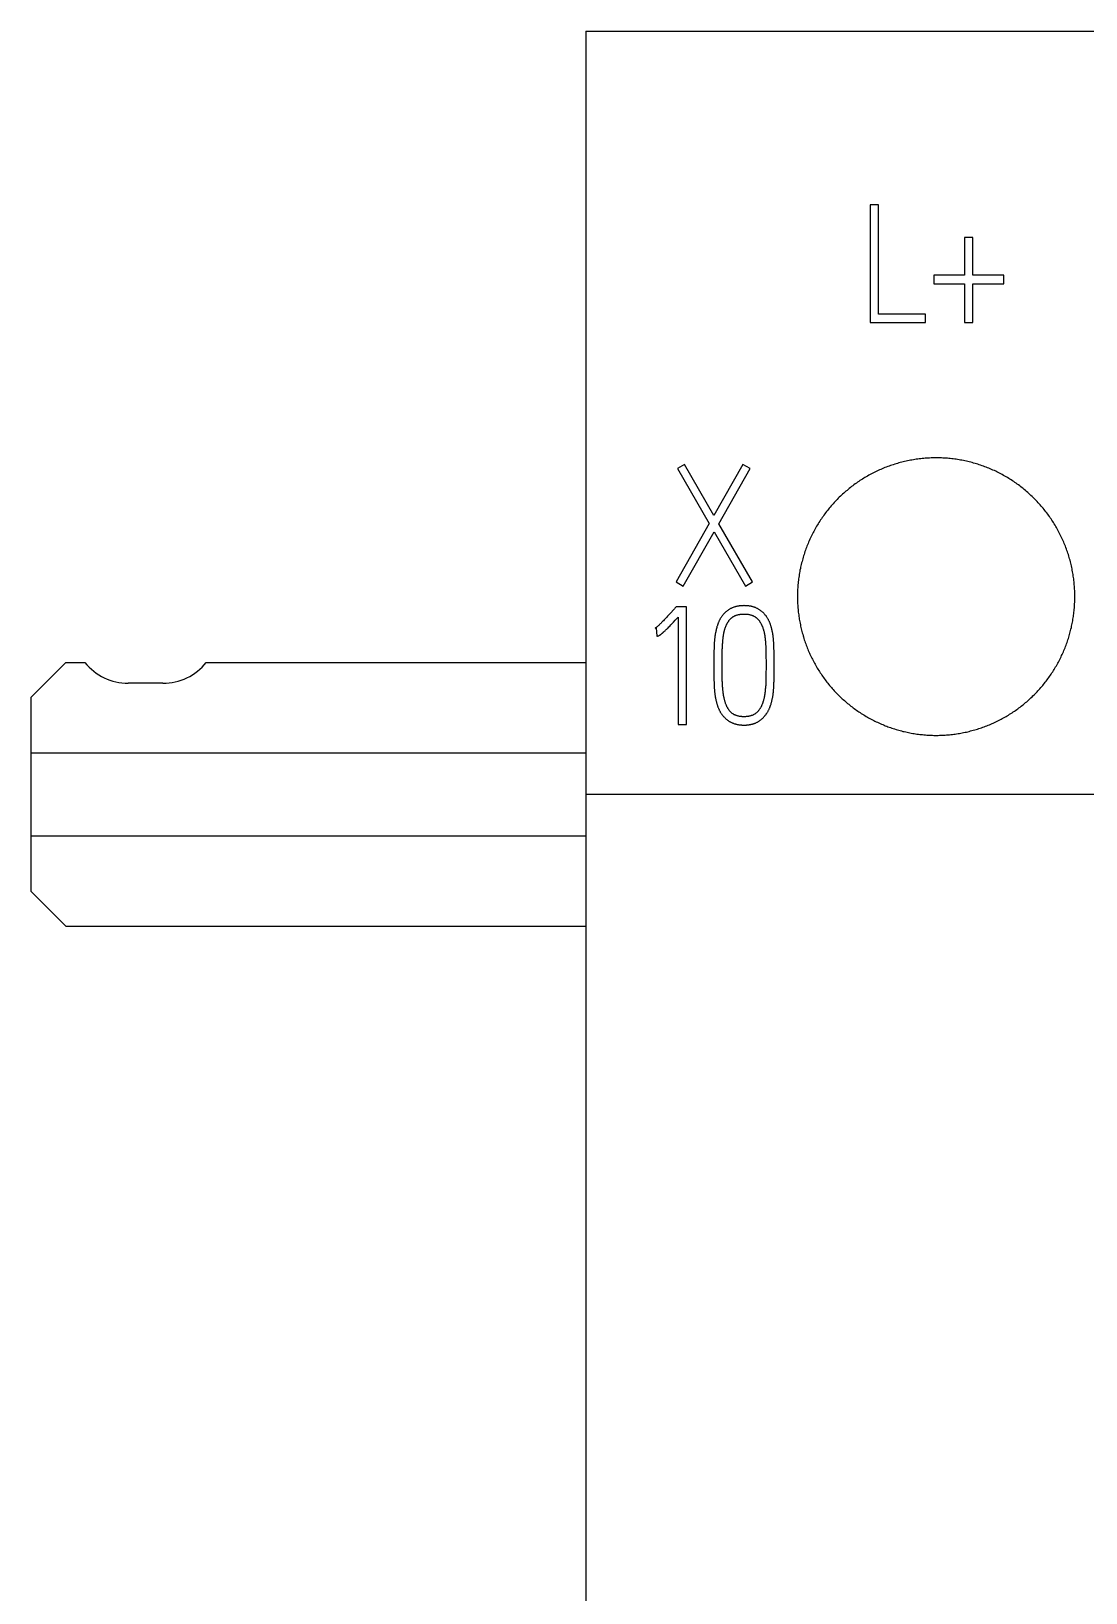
# Model space of a CAD drawing. Extents: x 0 to 420, y 0 to 297.
# Drawn here: x 103.9 to 119.11, y 215.05 to 237.56 of the extents above; entities that cross this region are included whole.
import ezdxf

# ---------------------------------------------------------------- set-up
doc = ezdxf.new("R2010")
doc.units = 0
doc.header["$LTSCALE"] = 23.1
doc.layers.add('10000_FRONT', color=7, linetype='CONTINUOUS')
doc.layers.add('10500_FRONT_LABELING', color=7, linetype='CONTINUOUS')

msp = doc.modelspace()

# ---------------------------------------------------------------- linework, layer by layer
at = {"layer": '10000_FRONT', "color": 7, "linetype": 'CONTINUOUS'}
for p, q in [((111.9, 237.561), (111.9, 147.561)), ((111.9, 237.561), (147.4, 237.561)), ((104.4, 228.461), (103.9, 227.961)), ((104.4, 228.461), (104.676, 228.461)), ((106.425, 228.461), (111.9, 228.461)), ((105.8, 228.161), (105.3, 228.161)), ((103.9, 225.161), (103.9, 227.961)), ((103.9, 227.161), (111.9, 227.161)), ((111.9, 226.561), (147.4, 226.561)), ((103.9, 225.961), (111.9, 225.961)), ((103.9, 225.161), (104.4, 224.661)), ((104.4, 224.661), (111.9, 224.661))]:
    msp.add_line(p, q, dxfattribs=at)
for points in [[(118.95, 229.411), (118.95, 229.433), (118.95, 229.454), (118.949, 229.475), (118.949, 229.497), (118.948, 229.518), (118.946, 229.539), (118.945, 229.56), (118.943, 229.581), (118.941, 229.602), (118.939, 229.623), (118.937, 229.644), (118.934, 229.665), (118.931, 229.686), (118.928, 229.707), (118.925, 229.728), (118.922, 229.749), (118.918, 229.77), (118.914, 229.791), (118.91, 229.811), (118.906, 229.832), (118.901, 229.853), (118.896, 229.873), (118.891, 229.894), (118.886, 229.914), (118.881, 229.935), (118.875, 229.955), (118.869, 229.976), (118.863, 229.996), (118.857, 230.017), (118.85, 230.037), (118.843, 230.057), (118.836, 230.077), (118.829, 230.097), (118.822, 230.118), (118.814, 230.137), (118.806, 230.157), (118.798, 230.177), (118.79, 230.197), (118.781, 230.216), (118.773, 230.235), (118.764, 230.255), (118.755, 230.274), (118.746, 230.293), (118.736, 230.312), (118.726, 230.331), (118.717, 230.349), (118.707, 230.368), (118.696, 230.387), (118.686, 230.405), (118.675, 230.423), (118.665, 230.442), (118.654, 230.46), (118.642, 230.478), (118.631, 230.495), (118.619, 230.513), (118.608, 230.531), (118.596, 230.548), (118.583, 230.566), (118.571, 230.583), (118.559, 230.6), (118.546, 230.617), (118.533, 230.634), (118.52, 230.651), (118.506, 230.668), (118.493, 230.685), (118.479, 230.701), (118.465, 230.717), (118.451, 230.733), (118.437, 230.749), (118.422, 230.765), (118.408, 230.781), (118.393, 230.796), (118.378, 230.811), (118.364, 230.827), (118.348, 230.841), (118.333, 230.856), (118.318, 230.871), (118.302, 230.885), (118.287, 230.899), (118.271, 230.913), (118.255, 230.927), (118.239, 230.941), (118.222, 230.955), (118.206, 230.968), (118.189, 230.981), (118.173, 230.994), (118.156, 231.007), (118.139, 231.02), (118.121, 231.033), (118.104, 231.045), (118.087, 231.057), (118.069, 231.069), (118.051, 231.081), (118.033, 231.093), (118.015, 231.104), (117.997, 231.116), (117.978, 231.127), (117.96, 231.138), (117.941, 231.148), (117.923, 231.159), (117.904, 231.169), (117.885, 231.179), (117.866, 231.189), (117.847, 231.199), (117.828, 231.208), (117.809, 231.218), (117.79, 231.227), (117.77, 231.235), (117.751, 231.244), (117.731, 231.252), (117.712, 231.261), (117.692, 231.269), (117.672, 231.276), (117.652, 231.284), (117.633, 231.291), (117.613, 231.298), (117.592, 231.305), (117.572, 231.312), (117.552, 231.319), (117.532, 231.325), (117.511, 231.331), (117.491, 231.337), (117.47, 231.343), (117.449, 231.348), (117.428, 231.353), (117.407, 231.358), (117.387, 231.363), (117.365, 231.368), (117.344, 231.372), (117.323, 231.376), (117.302, 231.38), (117.281, 231.384), (117.26, 231.387), (117.239, 231.39), (117.218, 231.393), (117.197, 231.396), (117.175, 231.398), (117.154, 231.401), (117.133, 231.403), (117.112, 231.405), (117.091, 231.406), (117.069, 231.408), (117.048, 231.409), (117.027, 231.41), (117.006, 231.41), (116.984, 231.411), (116.963, 231.411), (116.942, 231.411), (116.92, 231.411), (116.899, 231.41), (116.878, 231.41), (116.857, 231.409), (116.835, 231.408), (116.814, 231.406), (116.792, 231.405), (116.771, 231.403), (116.75, 231.401), (116.728, 231.399), (116.707, 231.396), (116.686, 231.394), (116.664, 231.391), (116.643, 231.387), (116.622, 231.384), (116.601, 231.38), (116.58, 231.376), (116.559, 231.372), (116.538, 231.368), (116.517, 231.364), (116.496, 231.359), (116.475, 231.354), (116.455, 231.349), (116.434, 231.343), (116.414, 231.338), (116.393, 231.332), (116.373, 231.326), (116.353, 231.32), (116.332, 231.313), (116.312, 231.307), (116.292, 231.3), (116.272, 231.293), (116.252, 231.285), (116.232, 231.278), (116.212, 231.27), (116.192, 231.262), (116.173, 231.254), (116.153, 231.245), (116.133, 231.237), (116.114, 231.228), (116.094, 231.219), (116.075, 231.209), (116.056, 231.2), (116.037, 231.19), (116.018, 231.18), (115.999, 231.17), (115.98, 231.16), (115.961, 231.149), (115.943, 231.139), (115.924, 231.128), (115.906, 231.117)], [(115.906, 231.117), (115.888, 231.106), (115.87, 231.094), (115.852, 231.083), (115.835, 231.071), (115.817, 231.059), (115.8, 231.047), (115.782, 231.035), (115.765, 231.022), (115.748, 231.009), (115.731, 230.997), (115.715, 230.984), (115.698, 230.97), (115.681, 230.957), (115.665, 230.943), (115.649, 230.93), (115.633, 230.916), (115.617, 230.901), (115.601, 230.887), (115.585, 230.873), (115.57, 230.858), (115.554, 230.843), (115.539, 230.828), (115.524, 230.813), (115.509, 230.797), (115.494, 230.782), (115.48, 230.766), (115.465, 230.75), (115.451, 230.735), (115.437, 230.718), (115.423, 230.702), (115.41, 230.686), (115.396, 230.67), (115.383, 230.653), (115.37, 230.636), (115.357, 230.619), (115.344, 230.603), (115.332, 230.585), (115.319, 230.568), (115.307, 230.551), (115.295, 230.533), (115.283, 230.516), (115.272, 230.498), (115.26, 230.48), (115.249, 230.462), (115.238, 230.444), (115.227, 230.426), (115.216, 230.408), (115.206, 230.389), (115.196, 230.371), (115.186, 230.352), (115.176, 230.333), (115.166, 230.314), (115.156, 230.295), (115.147, 230.276), (115.138, 230.256), (115.129, 230.237), (115.12, 230.217), (115.112, 230.198), (115.103, 230.178), (115.095, 230.158), (115.087, 230.138), (115.08, 230.119), (115.072, 230.099), (115.065, 230.079), (115.058, 230.059), (115.052, 230.039), (115.045, 230.019), (115.039, 229.998), (115.033, 229.978), (115.027, 229.958), (115.021, 229.938), (115.016, 229.917), (115.01, 229.897), (115.005, 229.876), (115, 229.855), (114.996, 229.835), (114.992, 229.814), (114.987, 229.793), (114.983, 229.772), (114.98, 229.752), (114.976, 229.731), (114.973, 229.71), (114.97, 229.688), (114.967, 229.667), (114.964, 229.646), (114.962, 229.625), (114.96, 229.604), (114.958, 229.582), (114.956, 229.561), (114.955, 229.539), (114.953, 229.518), (114.952, 229.497), (114.952, 229.475), (114.951, 229.454), (114.951, 229.433), (114.95, 229.411)], [(114.95, 229.411), (114.951, 229.391), (114.951, 229.37), (114.951, 229.35), (114.952, 229.329), (114.953, 229.309), (114.954, 229.288), (114.956, 229.268), (114.957, 229.248), (114.959, 229.227), (114.961, 229.207), (114.963, 229.187), (114.966, 229.167), (114.968, 229.147), (114.971, 229.126), (114.974, 229.106), (114.977, 229.086), (114.98, 229.066), (114.984, 229.046), (114.988, 229.026), (114.992, 229.006), (114.996, 228.987), (115, 228.967), (115.005, 228.947), (115.01, 228.927), (115.015, 228.907), (115.02, 228.888), (115.026, 228.868), (115.031, 228.848), (115.037, 228.829), (115.043, 228.809), (115.049, 228.79), (115.056, 228.77), (115.063, 228.751), (115.07, 228.731), (115.077, 228.712), (115.084, 228.693), (115.091, 228.674), (115.099, 228.655), (115.107, 228.636), (115.115, 228.617), (115.123, 228.598), (115.131, 228.58), (115.14, 228.561), (115.149, 228.543), (115.158, 228.525), (115.167, 228.507), (115.176, 228.488), (115.186, 228.47), (115.195, 228.453), (115.205, 228.435), (115.215, 228.417), (115.225, 228.399), (115.236, 228.382), (115.246, 228.365), (115.257, 228.347), (115.268, 228.33), (115.279, 228.313), (115.29, 228.296), (115.302, 228.279), (115.313, 228.262), (115.325, 228.246), (115.337, 228.229), (115.349, 228.213), (115.362, 228.196), (115.374, 228.18), (115.387, 228.164), (115.4, 228.148), (115.413, 228.132), (115.426, 228.116), (115.44, 228.1), (115.453, 228.085), (115.467, 228.07), (115.481, 228.055), (115.495, 228.04), (115.509, 228.025), (115.523, 228.01), (115.537, 227.996), (115.552, 227.981), (115.567, 227.967), (115.581, 227.953), (115.596, 227.939), (115.611, 227.926), (115.627, 227.912), (115.642, 227.899), (115.657, 227.885), (115.673, 227.872), (115.689, 227.859), (115.705, 227.847), (115.721, 227.834), (115.737, 227.821), (115.753, 227.809), (115.769, 227.797), (115.786, 227.785), (115.803, 227.773), (115.82, 227.761), (115.837, 227.75), (115.854, 227.739), (115.871, 227.727), (115.889, 227.716), (115.906, 227.705), (115.924, 227.695), (115.942, 227.684), (115.959, 227.674), (115.977, 227.664), (115.995, 227.654), (116.013, 227.644), (116.032, 227.635), (116.05, 227.625), (116.068, 227.616), (116.087, 227.607), (116.105, 227.599), (116.124, 227.59), (116.142, 227.582), (116.161, 227.574), (116.18, 227.566), (116.199, 227.558), (116.217, 227.55), (116.237, 227.543), (116.256, 227.536), (116.275, 227.529), (116.294, 227.522), (116.313, 227.515), (116.333, 227.509), (116.352, 227.503), (116.372, 227.497), (116.392, 227.491), (116.411, 227.485), (116.431, 227.48), (116.451, 227.474), (116.471, 227.469), (116.491, 227.465), (116.511, 227.46), (116.532, 227.455), (116.552, 227.451), (116.572, 227.447), (116.592, 227.443), (116.613, 227.44), (116.633, 227.437), (116.653, 227.433), (116.673, 227.43), (116.694, 227.428), (116.714, 227.425), (116.734, 227.423), (116.755, 227.421), (116.775, 227.419), (116.796, 227.417), (116.816, 227.416), (116.836, 227.414), (116.857, 227.413), (116.877, 227.412), (116.897, 227.412), (116.918, 227.411), (116.938, 227.411), (116.959, 227.411), (116.979, 227.411), (117, 227.412), (117.02, 227.412), (117.041, 227.413), (117.061, 227.414), (117.082, 227.415), (117.102, 227.417), (117.123, 227.419), (117.143, 227.42), (117.164, 227.423), (117.184, 227.425), (117.205, 227.427), (117.225, 227.43), (117.246, 227.433), (117.266, 227.436), (117.287, 227.44), (117.307, 227.443), (117.327, 227.447), (117.347, 227.451), (117.367, 227.455), (117.387, 227.459), (117.407, 227.464), (117.427, 227.469), (117.447, 227.474), (117.467, 227.479), (117.486, 227.484), (117.506, 227.49), (117.526, 227.496), (117.545, 227.502), (117.565, 227.508), (117.584, 227.514), (117.603, 227.521), (117.623, 227.527), (117.642, 227.534), (117.661, 227.542), (117.68, 227.549), (117.699, 227.557), (117.718, 227.564), (117.737, 227.572), (117.756, 227.58), (117.775, 227.589), (117.793, 227.597), (117.812, 227.606), (117.831, 227.615), (117.849, 227.624)], [(117.849, 227.624), (117.868, 227.634), (117.886, 227.643), (117.904, 227.653), (117.922, 227.663), (117.94, 227.673), (117.958, 227.683), (117.975, 227.694), (117.993, 227.704), (118.01, 227.715), (118.028, 227.726), (118.045, 227.737), (118.062, 227.748), (118.079, 227.76), (118.096, 227.771), (118.112, 227.783), (118.129, 227.795), (118.145, 227.807), (118.161, 227.819), (118.178, 227.832), (118.194, 227.844), (118.21, 227.857), (118.225, 227.87), (118.241, 227.883), (118.257, 227.896), (118.272, 227.91), (118.287, 227.924), (118.303, 227.937), (118.318, 227.951), (118.333, 227.965), (118.347, 227.98), (118.362, 227.994), (118.377, 228.009), (118.391, 228.024), (118.405, 228.039), (118.419, 228.054), (118.433, 228.069), (118.447, 228.084), (118.46, 228.099), (118.474, 228.115), (118.487, 228.131), (118.5, 228.146), (118.513, 228.162), (118.525, 228.178), (118.538, 228.194), (118.55, 228.211), (118.562, 228.227), (118.574, 228.243), (118.586, 228.26), (118.598, 228.277), (118.609, 228.293), (118.62, 228.31), (118.631, 228.327), (118.642, 228.345), (118.653, 228.362), (118.664, 228.379), (118.674, 228.397), (118.684, 228.414), (118.695, 228.432), (118.704, 228.45), (118.714, 228.468), (118.724, 228.486), (118.733, 228.504), (118.742, 228.523), (118.751, 228.541), (118.76, 228.56), (118.769, 228.579), (118.777, 228.597), (118.786, 228.616), (118.794, 228.635), (118.802, 228.654), (118.809, 228.673), (118.817, 228.692), (118.824, 228.711), (118.831, 228.73), (118.838, 228.749), (118.844, 228.768), (118.851, 228.788), (118.857, 228.807), (118.863, 228.827), (118.869, 228.846), (118.875, 228.866), (118.88, 228.885), (118.885, 228.905), (118.89, 228.924), (118.895, 228.944), (118.9, 228.964), (118.904, 228.984), (118.909, 229.004), (118.913, 229.024), (118.916, 229.044), (118.92, 229.064), (118.924, 229.084), (118.927, 229.104), (118.93, 229.124), (118.933, 229.145), (118.935, 229.165), (118.938, 229.185), (118.94, 229.206), (118.942, 229.226), (118.944, 229.247), (118.945, 229.267), (118.947, 229.288), (118.948, 229.308), (118.949, 229.329), (118.95, 229.349), (118.95, 229.37), (118.95, 229.391), (118.95, 229.411)]]:
    msp.add_lwpolyline(points, dxfattribs=at)
for centre, start, end in [((105.3, 228.961), 218.6822, 270), ((105.8, 228.961), 270, 321.3178)]:
    msp.add_arc(centre, 0.8, start, end, dxfattribs=at)
at = {"layer": '10500_FRONT_LABELING', "color": 7, "linetype": 'CONTINUOUS'}
for p, q in [((116, 235.059), (116, 233.361)), ((116.121, 235.059), (116, 235.059)), ((116.121, 233.481), (116.121, 235.059)), ((117.361, 234.59), (117.361, 234.043)), ((117.479, 234.59), (117.361, 234.59)), ((117.479, 234.043), (117.479, 234.59)), ((116.918, 234.043), (116.918, 233.922)), ((117.361, 234.043), (116.918, 234.043)), ((116.918, 233.922), (117.361, 233.922)), ((117.361, 233.922), (117.361, 233.361)), ((117.927, 234.043), (117.479, 234.043)), ((117.479, 233.361), (117.479, 233.922)), ((117.479, 233.922), (117.927, 233.922)), ((117.927, 233.922), (117.927, 234.043)), ((116.795, 233.481), (116.121, 233.481)), ((116.795, 233.361), (116.795, 233.481)), ((116, 233.361), (116.795, 233.361)), ((117.361, 233.361), (117.479, 233.361)), ((113.321, 231.317), (113.219, 231.258)), ((113.219, 231.258), (113.679, 230.464)), ((113.745, 230.581), (113.321, 231.317)), ((114.162, 231.317), (113.745, 230.581)), ((113.816, 230.461), (114.269, 231.258)), ((114.269, 231.258), (114.162, 231.317)), ((113.679, 230.464), (113.2, 229.622)), ((113.304, 229.563), (113.748, 230.343)), ((113.748, 230.343), (114.2, 229.563)), ((114.304, 229.622), (113.816, 230.461)), ((113.2, 229.622), (113.304, 229.563)), ((114.2, 229.563), (114.304, 229.622)), ((113.109, 229.161), (113.093, 229.144)), ((113.125, 229.179), (113.109, 229.161)), ((113.2, 229.262), (113.183, 229.243)), ((113.348, 229.262), (113.2, 229.262)), ((113.348, 227.569), (113.348, 229.262)), ((112.9, 228.958), (112.915, 228.962)), ((112.915, 228.962), (112.922, 228.842)), ((113.017, 229.064), (113.006, 229.052)), ((113.028, 229.075), (113.017, 229.064)), ((113.044, 229.092), (113.028, 229.075)), ((113.041, 228.92), (113.049, 228.927)), ((113.061, 229.109), (113.044, 229.092)), ((113.049, 228.927), (113.057, 228.935)), ((113.057, 228.935), (113.065, 228.943)), ((113.077, 229.127), (113.061, 229.109)), ((113.065, 228.943), (113.073, 228.951)), ((113.073, 228.951), (113.085, 228.962)), ((113.093, 229.144), (113.077, 229.127)), ((113.085, 228.962), (113.096, 228.974)), ((113.096, 228.974), (113.108, 228.986)), ((113.108, 228.986), (113.124, 229.002)), ((113.124, 229.002), (113.139, 229.018)), ((113.139, 229.018), (113.162, 229.042)), ((113.162, 229.042), (113.189, 229.071)), ((113.189, 229.071), (113.231, 229.115)), ((113.231, 229.115), (113.231, 227.569)), ((113.869, 228.692), (113.87, 228.705)), ((113.87, 228.718), (113.871, 228.731)), ((113.87, 228.705), (113.87, 228.718)), ((113.871, 228.731), (113.872, 228.744)), ((113.872, 228.744), (113.873, 228.757)), ((113.873, 228.757), (113.874, 228.77)), ((113.874, 228.77), (113.875, 228.782)), ((114.485, 228.796), (114.486, 228.783)), ((114.486, 228.783), (114.488, 228.77)), ((114.488, 228.77), (114.489, 228.757)), ((114.489, 228.757), (114.49, 228.744)), ((114.49, 228.744), (114.491, 228.731)), ((114.491, 228.731), (114.491, 228.718)), ((114.491, 228.718), (114.492, 228.705)), ((114.492, 228.705), (114.493, 228.692)), ((114.611, 228.691), (114.611, 228.708)), ((113.746, 228.602), (113.745, 228.537)), ((113.745, 228.537), (113.745, 228.48)), ((113.745, 228.48), (113.745, 228.406)), ((113.747, 228.658), (113.746, 228.634)), ((113.746, 228.634), (113.746, 228.602)), ((113.748, 228.691), (113.747, 228.675)), ((113.747, 228.675), (113.747, 228.658)), ((113.865, 228.536), (113.866, 228.568)), ((113.865, 228.51), (113.865, 228.536)), ((113.865, 228.484), (113.865, 228.51)), ((113.865, 228.451), (113.865, 228.484)), ((113.866, 228.594), (113.867, 228.614)), ((113.866, 228.568), (113.866, 228.594)), ((113.867, 228.653), (113.868, 228.666)), ((113.867, 228.633), (113.867, 228.653)), ((113.867, 228.614), (113.867, 228.633)), ((113.868, 228.679), (113.869, 228.692)), ((113.868, 228.666), (113.868, 228.679)), ((114.493, 228.692), (114.493, 228.679)), ((114.493, 228.679), (114.494, 228.666)), ((114.494, 228.666), (114.494, 228.647)), ((114.494, 228.647), (114.495, 228.627)), ((114.495, 228.627), (114.495, 228.608)), ((114.495, 228.608), (114.496, 228.582)), ((114.496, 228.582), (114.496, 228.549)), ((114.496, 228.549), (114.496, 228.523)), ((114.496, 228.523), (114.497, 228.497)), ((114.497, 228.497), (114.497, 228.471)), ((114.612, 228.675), (114.611, 228.691)), ((114.612, 228.659), (114.612, 228.675)), ((114.613, 228.635), (114.612, 228.659)), ((114.613, 228.602), (114.613, 228.635)), ((114.614, 228.529), (114.613, 228.602)), ((114.615, 228.472), (114.614, 228.529)), ((113.745, 228.406), (113.745, 228.351)), ((113.745, 228.351), (113.745, 228.297)), ((113.745, 228.297), (113.746, 228.234)), ((113.865, 228.399), (113.865, 228.451)), ((113.865, 228.372), (113.865, 228.399)), ((113.865, 228.344), (113.865, 228.372)), ((113.865, 228.317), (113.865, 228.344)), ((113.866, 228.289), (113.865, 228.317)), ((113.866, 228.255), (113.866, 228.289)), ((113.866, 228.235), (113.866, 228.255)), ((114.496, 228.268), (114.495, 228.24)), ((114.497, 228.358), (114.496, 228.33)), ((114.496, 228.33), (114.496, 228.302)), ((114.496, 228.302), (114.496, 228.268)), ((114.497, 228.471), (114.497, 228.438)), ((114.497, 228.438), (114.497, 228.385)), ((114.497, 228.385), (114.497, 228.358)), ((114.614, 228.304), (114.615, 228.359)), ((114.614, 228.241), (114.614, 228.304)), ((114.615, 228.432), (114.615, 228.472)), ((114.615, 228.359), (114.615, 228.432)), ((113.746, 228.234), (113.746, 228.203)), ((113.746, 228.203), (113.747, 228.18)), ((113.747, 228.18), (113.747, 228.164)), ((113.747, 228.164), (113.748, 228.149)), ((113.748, 228.149), (113.748, 228.133)), ((113.867, 228.214), (113.866, 228.235)), ((113.867, 228.194), (113.867, 228.214)), ((113.868, 228.18), (113.867, 228.194)), ((113.868, 228.166), (113.868, 228.18)), ((113.869, 228.153), (113.868, 228.166)), ((113.87, 228.139), (113.869, 228.153)), ((113.87, 228.125), (113.87, 228.139)), ((113.871, 228.112), (113.87, 228.125)), ((113.872, 228.098), (113.871, 228.112)), ((113.873, 228.084), (113.872, 228.098)), ((113.875, 228.071), (113.873, 228.084)), ((113.876, 228.057), (113.875, 228.071)), ((114.489, 228.089), (114.487, 228.075)), ((114.49, 228.103), (114.489, 228.089)), ((114.491, 228.116), (114.49, 228.103)), ((114.492, 228.13), (114.491, 228.116)), ((114.493, 228.158), (114.492, 228.144)), ((114.492, 228.144), (114.492, 228.13)), ((114.494, 228.171), (114.493, 228.158)), ((114.495, 228.22), (114.494, 228.199)), ((114.494, 228.199), (114.494, 228.185)), ((114.494, 228.185), (114.494, 228.171)), ((114.495, 228.24), (114.495, 228.22)), ((114.612, 228.171), (114.613, 228.186)), ((114.612, 228.155), (114.612, 228.171)), ((114.613, 228.21), (114.614, 228.241)), ((114.613, 228.186), (114.613, 228.21)), ((113.231, 227.569), (113.348, 227.569))]:
    msp.add_line(p, q, dxfattribs=at)
for points in [[(113.173, 229.231), (113.162, 229.219), (113.125, 229.179)], [(113.183, 229.243), (113.178, 229.237), (113.173, 229.231)], [(114.611, 228.708), (114.61, 228.716), (114.61, 228.724), (114.61, 228.732), (114.609, 228.74), (114.609, 228.748), (114.608, 228.756), (114.607, 228.764), (114.607, 228.772), (114.606, 228.781), (114.605, 228.789), (114.605, 228.797), (114.604, 228.805), (114.603, 228.813), (114.602, 228.821), (114.601, 228.829), (114.6, 228.837), (114.599, 228.845), (114.598, 228.853), (114.597, 228.861), (114.596, 228.869), (114.594, 228.878), (114.593, 228.886), (114.592, 228.894), (114.59, 228.902), (114.588, 228.91), (114.587, 228.918), (114.585, 228.926), (114.583, 228.933), (114.581, 228.941), (114.579, 228.949), (114.577, 228.957), (114.575, 228.965), (114.573, 228.973), (114.571, 228.981), (114.568, 228.988), (114.566, 228.996), (114.563, 229.004), (114.561, 229.012), (114.558, 229.019), (114.555, 229.027), (114.552, 229.035), (114.549, 229.042), (114.546, 229.05), (114.542, 229.057), (114.539, 229.064), (114.535, 229.072), (114.532, 229.079), (114.528, 229.086), (114.524, 229.093), (114.52, 229.1), (114.515, 229.107), (114.511, 229.113), (114.506, 229.12), (114.502, 229.127), (114.497, 229.133), (114.492, 229.14), (114.487, 229.146), (114.482, 229.152), (114.476, 229.159), (114.471, 229.165), (114.465, 229.171), (114.459, 229.176), (114.454, 229.182), (114.448, 229.188), (114.441, 229.193), (114.435, 229.198), (114.429, 229.203), (114.422, 229.208), (114.416, 229.213), (114.409, 229.218), (114.402, 229.222), (114.395, 229.227), (114.388, 229.231), (114.381, 229.235), (114.374, 229.239), (114.367, 229.242), (114.359, 229.246), (114.352, 229.249), (114.344, 229.252), (114.336, 229.255), (114.329, 229.258), (114.321, 229.26), (114.313, 229.263), (114.305, 229.265), (114.297, 229.267), (114.289, 229.269), (114.281, 229.271), (114.273, 229.272), (114.265, 229.274), (114.257, 229.275), (114.249, 229.276), (114.241, 229.277), (114.233, 229.278), (114.225, 229.279), (114.217, 229.279), (114.208, 229.28), (114.2, 229.28), (114.192, 229.28), (114.184, 229.281), (114.176, 229.281), (114.168, 229.28), (114.16, 229.28), (114.151, 229.28), (114.143, 229.279), (114.135, 229.279), (114.127, 229.278), (114.119, 229.277), (114.111, 229.276), (114.103, 229.275), (114.094, 229.273), (114.086, 229.272), (114.078, 229.27), (114.07, 229.269), (114.062, 229.267), (114.055, 229.264), (114.047, 229.262), (114.039, 229.26), (114.031, 229.257), (114.024, 229.254), (114.016, 229.251), (114.008, 229.248), (114.001, 229.245), (113.993, 229.242), (113.986, 229.238), (113.979, 229.234), (113.972, 229.23), (113.965, 229.226), (113.958, 229.221), (113.951, 229.217), (113.944, 229.212), (113.938, 229.207), (113.931, 229.202), (113.925, 229.197), (113.919, 229.192), (113.913, 229.187), (113.907, 229.181), (113.901, 229.175), (113.895, 229.169), (113.89, 229.163), (113.884, 229.157), (113.879, 229.151), (113.874, 229.145), (113.869, 229.138), (113.864, 229.132), (113.859, 229.125), (113.854, 229.119), (113.85, 229.112), (113.845, 229.105), (113.841, 229.098), (113.837, 229.091), (113.833, 229.084), (113.829, 229.077), (113.825, 229.07), (113.822, 229.062), (113.818, 229.055), (113.815, 229.047), (113.812, 229.04), (113.809, 229.032), (113.806, 229.025), (113.803, 229.017), (113.8, 229.01), (113.797, 229.002), (113.795, 228.994), (113.792, 228.987), (113.79, 228.979)], [(113.875, 228.782), (113.876, 228.795), (113.877, 228.802), (113.878, 228.808), (113.879, 228.815), (113.879, 228.821), (113.88, 228.828), (113.881, 228.834), (113.882, 228.841), (113.883, 228.847), (113.884, 228.854), (113.885, 228.86), (113.886, 228.867), (113.887, 228.873), (113.888, 228.879), (113.889, 228.886), (113.891, 228.892), (113.892, 228.898), (113.894, 228.905), (113.895, 228.911), (113.897, 228.917), (113.898, 228.924), (113.9, 228.93), (113.902, 228.936), (113.903, 228.942), (113.905, 228.949), (113.907, 228.955), (113.909, 228.961), (113.911, 228.967), (113.913, 228.973), (113.916, 228.979), (113.918, 228.985), (113.921, 228.991), (113.923, 228.997), (113.926, 229.003), (113.929, 229.009), (113.932, 229.015), (113.935, 229.021), (113.938, 229.027), (113.941, 229.032), (113.945, 229.038), (113.948, 229.043), (113.952, 229.049), (113.955, 229.054), (113.959, 229.059), (113.963, 229.065), (113.967, 229.07), (113.972, 229.075), (113.976, 229.08), (113.98, 229.085), (113.985, 229.089), (113.99, 229.094), (113.994, 229.098), (113.999, 229.103), (114.004, 229.107), (114.009, 229.111), (114.014, 229.115), (114.02, 229.119), (114.025, 229.122), (114.031, 229.126), (114.037, 229.129), (114.042, 229.132), (114.048, 229.135), (114.054, 229.138), (114.06, 229.14), (114.067, 229.142), (114.073, 229.145), (114.079, 229.147), (114.085, 229.148), (114.092, 229.15), (114.098, 229.152), (114.105, 229.153), (114.111, 229.154), (114.118, 229.155), (114.124, 229.156), (114.131, 229.157), (114.137, 229.158), (114.144, 229.159), (114.15, 229.159), (114.157, 229.16), (114.163, 229.16), (114.17, 229.16), (114.176, 229.16), (114.183, 229.16), (114.19, 229.16), (114.196, 229.16), (114.203, 229.16), (114.209, 229.159), (114.216, 229.159), (114.222, 229.158), (114.229, 229.158), (114.235, 229.157), (114.242, 229.156), (114.248, 229.155), (114.255, 229.153), (114.261, 229.152), (114.268, 229.15), (114.274, 229.149), (114.28, 229.147), (114.287, 229.145), (114.293, 229.143), (114.299, 229.14), (114.305, 229.138), (114.311, 229.135), (114.317, 229.133), (114.323, 229.13), (114.329, 229.126), (114.335, 229.123), (114.34, 229.119), (114.346, 229.116), (114.351, 229.112), (114.356, 229.108), (114.361, 229.104), (114.366, 229.1), (114.371, 229.095), (114.375, 229.091), (114.38, 229.086), (114.384, 229.081), (114.389, 229.076), (114.393, 229.071), (114.397, 229.065), (114.401, 229.06), (114.404, 229.055), (114.408, 229.049), (114.412, 229.044), (114.415, 229.038), (114.419, 229.033), (114.422, 229.027), (114.425, 229.021), (114.428, 229.016), (114.431, 229.01), (114.434, 229.004), (114.437, 228.998), (114.439, 228.992), (114.442, 228.986), (114.444, 228.98), (114.447, 228.974), (114.449, 228.968), (114.451, 228.961), (114.453, 228.955), (114.456, 228.949), (114.457, 228.943), (114.459, 228.936), (114.461, 228.93), (114.463, 228.924)], [(113.006, 229.052), (112.995, 229.041), (112.989, 229.036), (112.984, 229.03), (112.978, 229.024), (112.972, 229.019), (112.967, 229.014), (112.961, 229.008), (112.955, 229.003), (112.949, 228.997), (112.943, 228.992), (112.938, 228.987), (112.932, 228.982), (112.926, 228.977), (112.92, 228.972), (112.913, 228.967), (112.907, 228.962), (112.904, 228.96), (112.9, 228.958)], [(113.79, 228.979), (113.788, 228.971), (113.786, 228.963), (113.783, 228.956), (113.781, 228.948), (113.779, 228.94), (113.777, 228.932), (113.776, 228.924), (113.774, 228.916), (113.772, 228.908), (113.771, 228.9), (113.769, 228.892), (113.767, 228.884), (113.766, 228.876), (113.765, 228.868), (113.763, 228.86), (113.762, 228.852), (113.761, 228.844), (113.76, 228.836), (113.759, 228.828), (113.758, 228.82), (113.757, 228.812), (113.756, 228.804), (113.755, 228.796), (113.754, 228.788), (113.753, 228.78), (113.753, 228.772), (113.752, 228.764), (113.751, 228.756), (113.751, 228.747), (113.75, 228.739), (113.75, 228.731), (113.749, 228.723), (113.749, 228.715), (113.748, 228.707), (113.748, 228.691)], [(112.922, 228.842), (112.925, 228.842), (112.927, 228.842), (112.93, 228.843), (112.933, 228.843), (112.938, 228.844), (112.941, 228.845), (112.944, 228.846), (112.947, 228.847), (112.949, 228.848), (112.952, 228.849), (112.954, 228.85), (112.959, 228.853), (112.964, 228.856), (112.969, 228.859), (112.973, 228.862), (112.978, 228.865), (112.982, 228.868), (112.987, 228.872), (112.991, 228.875), (112.995, 228.879), (113, 228.882), (113.004, 228.886), (113.008, 228.89), (113.012, 228.893), (113.016, 228.897), (113.02, 228.901), (113.025, 228.905), (113.029, 228.908), (113.033, 228.912), (113.041, 228.92)], [(114.463, 228.924), (114.465, 228.918), (114.466, 228.911), (114.468, 228.905), (114.469, 228.899), (114.471, 228.892), (114.472, 228.886), (114.473, 228.88), (114.474, 228.873), (114.476, 228.867), (114.477, 228.861), (114.478, 228.854), (114.479, 228.848), (114.48, 228.841), (114.48, 228.835), (114.481, 228.828), (114.482, 228.822), (114.483, 228.816), (114.484, 228.809), (114.484, 228.803), (114.485, 228.796)], [(113.748, 228.133), (113.749, 228.125), (113.749, 228.118), (113.75, 228.11), (113.75, 228.102), (113.751, 228.094), (113.751, 228.087), (113.752, 228.079), (113.752, 228.071), (113.753, 228.063), (113.754, 228.056), (113.755, 228.048), (113.755, 228.04), (113.756, 228.033), (113.757, 228.025), (113.758, 228.017), (113.759, 228.009), (113.76, 228.002), (113.761, 227.994), (113.762, 227.986), (113.764, 227.979), (113.765, 227.971), (113.766, 227.963), (113.767, 227.955), (113.769, 227.948), (113.77, 227.94), (113.772, 227.932), (113.774, 227.925), (113.775, 227.917), (113.777, 227.909), (113.779, 227.902), (113.781, 227.894), (113.783, 227.887), (113.785, 227.879), (113.787, 227.871), (113.789, 227.864), (113.792, 227.856), (113.794, 227.849), (113.796, 227.841), (113.799, 227.834), (113.802, 227.826), (113.804, 227.819), (113.807, 227.811), (113.81, 227.804), (113.813, 227.797), (113.816, 227.789), (113.82, 227.782), (113.823, 227.775), (113.826, 227.768), (113.83, 227.761), (113.834, 227.754), (113.838, 227.747), (113.842, 227.74), (113.846, 227.734), (113.851, 227.727), (113.855, 227.721), (113.86, 227.714), (113.865, 227.708), (113.87, 227.702), (113.875, 227.696), (113.88, 227.69), (113.885, 227.684), (113.89, 227.678), (113.896, 227.672), (113.901, 227.667), (113.907, 227.661), (113.913, 227.656), (113.919, 227.65), (113.924, 227.645), (113.931, 227.64), (113.937, 227.635), (113.943, 227.63), (113.949, 227.625), (113.956, 227.621), (113.963, 227.616), (113.969, 227.612), (113.976, 227.608), (113.983, 227.604), (113.99, 227.6), (113.997, 227.597), (114.004, 227.594), (114.011, 227.59), (114.019, 227.587), (114.026, 227.585), (114.034, 227.582), (114.041, 227.579), (114.049, 227.577), (114.057, 227.575), (114.064, 227.573), (114.072, 227.571), (114.08, 227.569), (114.087, 227.568), (114.095, 227.566), (114.103, 227.565), (114.111, 227.564), (114.119, 227.563), (114.127, 227.562), (114.134, 227.561), (114.142, 227.561), (114.15, 227.56), (114.158, 227.56), (114.166, 227.56), (114.174, 227.559), (114.182, 227.559), (114.19, 227.559), (114.198, 227.56), (114.206, 227.56), (114.214, 227.56), (114.222, 227.561), (114.23, 227.562), (114.238, 227.562), (114.245, 227.563), (114.253, 227.564), (114.261, 227.566), (114.269, 227.567), (114.277, 227.568), (114.284, 227.57), (114.292, 227.572), (114.3, 227.574), (114.307, 227.576), (114.315, 227.578), (114.322, 227.581), (114.33, 227.583), (114.337, 227.586), (114.345, 227.589), (114.352, 227.592), (114.359, 227.595), (114.367, 227.599), (114.374, 227.603), (114.381, 227.606), (114.387, 227.61), (114.394, 227.615), (114.401, 227.619), (114.407, 227.623), (114.414, 227.628), (114.42, 227.633), (114.426, 227.638), (114.432, 227.643), (114.438, 227.648), (114.444, 227.653), (114.45, 227.659), (114.456, 227.664), (114.461, 227.67), (114.467, 227.676), (114.472, 227.682), (114.477, 227.688), (114.482, 227.694), (114.487, 227.7), (114.492, 227.706), (114.497, 227.712), (114.501, 227.719), (114.506, 227.725), (114.51, 227.732), (114.514, 227.738), (114.518, 227.745), (114.523, 227.752), (114.526, 227.759), (114.53, 227.766), (114.534, 227.773), (114.537, 227.78), (114.541, 227.787), (114.544, 227.794), (114.547, 227.802), (114.55, 227.809), (114.553, 227.816)], [(113.884, 227.996), (113.883, 228.003), (113.882, 228.01), (113.881, 228.016), (113.88, 228.023), (113.879, 228.03), (113.878, 228.037), (113.878, 228.043), (113.877, 228.05), (113.876, 228.057)], [(114.487, 228.075), (114.486, 228.061), (114.485, 228.055), (114.484, 228.048), (114.484, 228.041), (114.483, 228.034), (114.482, 228.027), (114.481, 228.02), (114.48, 228.013), (114.479, 228.007), (114.478, 228), (114.477, 227.993), (114.476, 227.986), (114.475, 227.979), (114.473, 227.973), (114.472, 227.966), (114.471, 227.959), (114.469, 227.952), (114.468, 227.946), (114.466, 227.939), (114.465, 227.932), (114.463, 227.925), (114.461, 227.919), (114.459, 227.912), (114.457, 227.905), (114.455, 227.899), (114.453, 227.892), (114.451, 227.886), (114.449, 227.879), (114.447, 227.873), (114.444, 227.866), (114.442, 227.86), (114.439, 227.853), (114.437, 227.847), (114.434, 227.841), (114.431, 227.834), (114.428, 227.828), (114.425, 227.822), (114.422, 227.816), (114.418, 227.81), (114.415, 227.804), (114.411, 227.798), (114.408, 227.792), (114.404, 227.787), (114.4, 227.781), (114.395, 227.775), (114.391, 227.77), (114.387, 227.764), (114.382, 227.759), (114.378, 227.754), (114.373, 227.749), (114.368, 227.744), (114.363, 227.739), (114.358, 227.735), (114.352, 227.73), (114.347, 227.726), (114.341, 227.722), (114.335, 227.718), (114.329, 227.715), (114.323, 227.711), (114.317, 227.708), (114.311, 227.705), (114.305, 227.702), (114.298, 227.699), (114.292, 227.697), (114.285, 227.695), (114.278, 227.693), (114.272, 227.691), (114.265, 227.689), (114.258, 227.687), (114.251, 227.686), (114.244, 227.685), (114.238, 227.684), (114.231, 227.683), (114.224, 227.682), (114.217, 227.681), (114.21, 227.681), (114.203, 227.68), (114.196, 227.68), (114.189, 227.68), (114.182, 227.68), (114.175, 227.68), (114.168, 227.68), (114.161, 227.68), (114.154, 227.68), (114.147, 227.681), (114.14, 227.681), (114.133, 227.682), (114.127, 227.683), (114.12, 227.684), (114.113, 227.685), (114.106, 227.686), (114.099, 227.688), (114.093, 227.69), (114.086, 227.691), (114.079, 227.693), (114.073, 227.695), (114.066, 227.698), (114.06, 227.7), (114.053, 227.703), (114.047, 227.706), (114.04, 227.709), (114.034, 227.712), (114.028, 227.716), (114.022, 227.719), (114.017, 227.723), (114.011, 227.727), (114.006, 227.732), (114, 227.736), (113.995, 227.741), (113.99, 227.746), (113.985, 227.75), (113.98, 227.756), (113.976, 227.761), (113.971, 227.766), (113.967, 227.771), (113.963, 227.777), (113.959, 227.783), (113.955, 227.788), (113.951, 227.794), (113.947, 227.8), (113.944, 227.806), (113.94, 227.812), (113.937, 227.818), (113.934, 227.824), (113.931, 227.831), (113.928, 227.837), (113.925, 227.843), (113.922, 227.85), (113.92, 227.856), (113.917, 227.862), (113.915, 227.869), (113.913, 227.875), (113.911, 227.882), (113.909, 227.888), (113.907, 227.895), (113.905, 227.902), (113.903, 227.908), (113.901, 227.915), (113.899, 227.922), (113.898, 227.928), (113.896, 227.935), (113.894, 227.942), (113.893, 227.949), (113.892, 227.955), (113.89, 227.962), (113.889, 227.969), (113.888, 227.976), (113.886, 227.982), (113.885, 227.989), (113.884, 227.996)], [(114.553, 227.816), (114.556, 227.823), (114.559, 227.831), (114.561, 227.838), (114.564, 227.846), (114.566, 227.853), (114.569, 227.861), (114.571, 227.868), (114.573, 227.876), (114.575, 227.883), (114.577, 227.891), (114.579, 227.898), (114.581, 227.906), (114.583, 227.914), (114.585, 227.921), (114.587, 227.929), (114.588, 227.937), (114.59, 227.945), (114.591, 227.952), (114.593, 227.96), (114.594, 227.968), (114.595, 227.976), (114.596, 227.983), (114.598, 227.991), (114.599, 227.999), (114.6, 228.007), (114.601, 228.014), (114.602, 228.022), (114.603, 228.03), (114.604, 228.038), (114.604, 228.046), (114.605, 228.053), (114.606, 228.061), (114.607, 228.069), (114.607, 228.077), (114.608, 228.085), (114.608, 228.092), (114.609, 228.1), (114.61, 228.108), (114.61, 228.116), (114.61, 228.124), (114.611, 228.132), (114.611, 228.139), (114.612, 228.155)]]:
    msp.add_lwpolyline(points, dxfattribs=at)

doc.saveas('drawing.dxf')
